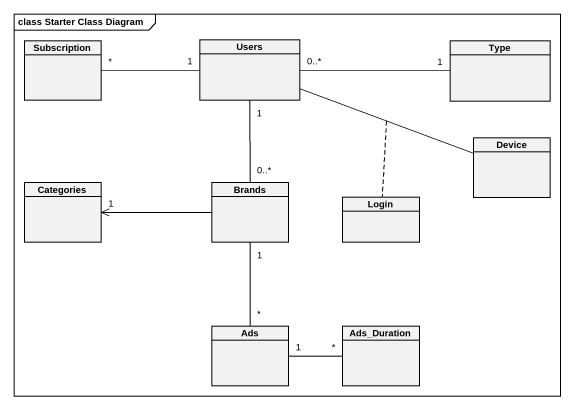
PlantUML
@startuml
mainframe class Starter Class Diagram
hide circle
hide empty members
class Subscription
class Users
class Type
class Device
class Categories
class Brands
class Login
class Ads
class Ads_Duration
Users "1" -left- "*" Subscription
Users "0..*" -right- "1" Type
Users -right- Device
(Users, Device) .. Login
Users "1" -- "0..*" Brands
Brands -left-> "1" Categories
Brands "1" -- "*" Ads
Ads "1" -right- "*" Ads_Duration
@enduml
